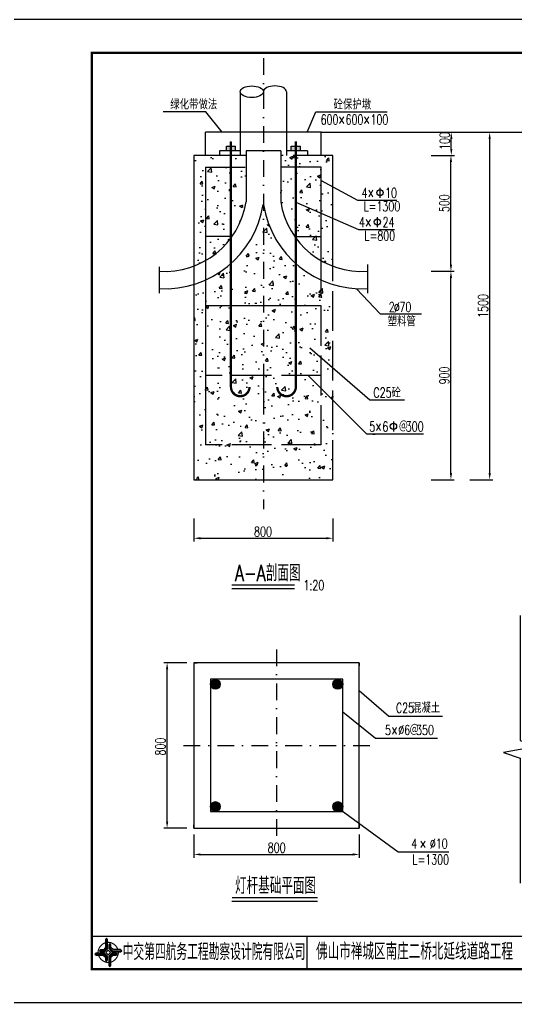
# Model space of a CAD drawing. Header units: millimetres. Extents: x 2 to 5882, y 1831 to 3462.
# Drawn here: x 4630.5 to 4780.7, y 2507.7 to 2804.7 of the extents above; entities that cross this region are included whole.
import ezdxf
from ezdxf.enums import TextEntityAlignment as Align

# ---------------------------------------------------------------- set-up
doc = ezdxf.new("R2010")
doc.units = ezdxf.units.MM
for name, pattern in [('ACAD_ISO02W100', [15, 12, -3]), ('DASHDOT', [25.4, 12.7, -6.35, 0, -6.35]), ('HIDDEN', [9.525, 6.35, -3.175])]:
    doc.linetypes.add(name, pattern=pattern)
for name, color, linetype in [('2', 2, 'HIDDEN'), ('TEL_TEXT', 7, 'Continuous'), ('WZ1', 7, 'Continuous'), ('图框', 7, 'Continuous'), ('文字', 7, 'Continuous'), ('标注', 4, 'Continuous'), ('电', 4, 'Continuous')]:
    doc.layers.add(name, color=color, linetype=linetype)
doc.styles.get("Standard").update_dxf_attribs({"font": 'simplex1.shx', "width": 0.7, "bigfont": 'hztxt.shx'})
doc.dimstyles.new('ISO-25', dxfattribs={"dimtxt": 3, "dimasz": 2, "dimexe": 1, "dimexo": 1, "dimgap": 0.5, "dimtad": 1, "dimzin": 12, "dimdsep": 46, "dimtxsty": 'Standard', "dimcen": 0.09, "dimclrd": 256, "dimclre": 256, "dimclrt": 256, "dimadec": 0, "dimazin": 3, "dimtfac": 1, "dimtix": 1, "dimtmove": 0, "dimatfit": 3, "dimfxl": 0, "dimarcsym": 0})
pattern_1 = [(50, (2397.967, 1121.355), (10.041643, -0.87853), [1.05, -11.55]), (355, (2397.967, 1121.355), (-1.94252, 10.53069), [0.84, -9.24]), (100.4514, (2398.804, 1121.282), (8.09913, 9.652154), [0.892363, -9.81599]), (46.1842, (2397.967, 1124.155), (14.941375, -2.317266), [1.575, -17.325]), (96.6356, (2399.212, 1123.962), (13.08528, 13.63765), [1.33854, -14.72398]), (351.1842, (2397.967, 1124.155), (13.08527, 13.63766), [1.26, -13.86]), (21, (2399.367, 1123.455), (8.356699, -5.636664), [1.05, -11.55]), (326, (2399.367, 1123.455), (3.406415, 10.1521), [0.84, -9.24]), (71.4514, (2400.064, 1122.986), (11.763117, 4.515427), [0.892363, -9.81599]), (37.5, (2397.967, 1121.3553), (0.170238, 4.660514), [0, -9.128, 0, -9.38, 0, -9.275]), (7.5, (2397.967, 1121.3553), (3.6829735, 5.521764), [0, -5.348, 0, -8.918, 0, -3.535]), (327.5, (2394.845, 1121.3553), (7.473514, -0.315768), [0, -3.5, 0, -10.92, 0, -14.49]), (317.5, (2393.445, 1121.3553), (8.164606, 1.40147), [0, -4.55, 0, -7.252, 0, -10.29])]

# ---------------------------------------------------------------- blocks, each defined once
blk = doc.blocks.new('tb')
at = {"lineweight": -3}
h = blk.add_hatch(color=256, dxfattribs=at)
h.paths.add_polyline_path([(-1.23, -0.13), (-3.78, -0.14), (-4.14, -0.41), (-1.4, -0.44), (-0.56, -1.24), (-0.54, -2.62), (-0.27, -2.2), (-0.26, -1.06)])
h.paths.add_polyline_path([(0.13, -1.08), (0.14, -3.86), (0.41, -4.26), (0.44, -1.24), (1.25, -0.43), (2.66, -0.43), (2.26, -0.16), (1.07, -0.15)])
h.paths.add_polyline_path([(1.08, 0.3), (3.62, 0.3), (4.02, 0.56), (1.25, 0.57), (0.43, 1.39), (0.43, 2.8), (0.16, 2.41), (0.15, 1.24)])
h.paths.add_polyline_path([(-0.28, 1.21), (-0.28, 3.99), (-0.56, 4.39), (-0.57, 1.41), (-1.38, 0.6), (-2.74, 0.56), (-2.33, 0.3), (-1.2, 0.29)])
for p, q in [((-0.56, 4.39), (-0.57, 1.41)), ((-1.38, 0.6), (-2.74, 0.56)), ((-0.57, 1.41), (-1.38, 0.6)), ((0.43, 2.8), (0.43, 1.39)), ((0.43, 1.39), (1.25, 0.57)), ((1.25, 0.57), (4.02, 0.56)), ((-4.14, -0.41), (-1.4, -0.44)), ((-1.4, -0.44), (-0.56, -1.24)), ((-0.56, -1.24), (-0.54, -2.62)), ((0.41, -4.26), (0.44, -1.24)), ((0.44, -1.24), (1.25, -0.43)), ((1.25, -0.43), (2.66, -0.43))]:
    blk.add_line(p, q, dxfattribs=at)
at = {"lineweight": -3, "const_width": 0.35, "flags": 128}
for points in [[(-0.9, 3.02, 0.324167), (-3.16, -0.14)], [(2.88, 0.92, 0.324403), (-0.24, 3.15)], [(0.75, -2.86, 0.325418), (3.02, 0.26)], [(-2.98, -0.76, 0.322976), (0.14, -2.98)]]:
    blk.add_lwpolyline(points, format="xyb", dxfattribs=at)
at = {"lineweight": -3, "flags": 128}
for points in [[(-0.9, 3.99), (-0.9, 1.58), (-1.53, 0.91), (-2.34, 0.91), (-2.74, 0.56), (-2.33, 0.3), (-1.2, 0.29), (-0.28, 1.21), (-0.28, 3.99), (-0.56, 4.39)], [(-0.04, 0.77), (0.68, 0.04), (-0.04, -0.69), (-0.77, 0.05)], [(3.62, 0.92), (1.43, 0.92), (0.77, 1.54), (0.77, 2.38), (0.43, 2.8), (0.16, 2.41), (0.15, 1.24), (1.08, 0.3), (3.62, 0.3), (4.02, 0.56)], [(-3.73, -0.76), (-1.54, -0.76), (-0.89, -1.39), (-0.89, -2.21), (-0.54, -2.62), (-0.27, -2.2), (-0.26, -1.06), (-1.23, -0.13), (-3.78, -0.14), (-4.14, -0.41)], [(0.75, -3.85), (0.75, -1.43), (1.4, -0.78), (2.26, -0.78), (2.66, -0.43), (2.26, -0.16), (1.07, -0.15), (0.13, -1.08), (0.14, -3.86), (0.41, -4.26)]]:
    blk.add_lwpolyline(points, close=True, dxfattribs=at)
blk = doc.blocks.new('*D114')
at = {"layer": 'DEFPOINTS', "color": 0}
for p in [(4683.19, 2560.36), (4733.19, 2560.36), (4733.19, 2552.41)]:
    blk.add_point(p, dxfattribs=at)
at = {"layer": '标注', "lineweight": -2}
for p, q in [((4683.19, 2558.41), (4683.19, 2551.41)), ((4733.19, 2558.41), (4733.19, 2551.41)), ((4685.19, 2552.41), (4731.19, 2552.41))]:
    blk.add_line(p, q, dxfattribs=at)
at = {"layer": '标注'}
for points in [[(4685.19, 2552.74), (4685.19, 2552.07), (4683.19, 2552.41)], [(4731.19, 2552.74), (4731.19, 2552.07), (4733.19, 2552.41)]]:
    blk.add_solid(points, dxfattribs=at)
at = {"layer": '标注', "insert": (4708.22, 2554.41), "char_height": 3, "attachment_point": 5}
blk.add_mtext('800', dxfattribs=at)
blk = doc.blocks.new('*D115')
at = {"layer": 'DEFPOINTS', "color": 0}
for p in [(4675.1, 2610.36), (4683.19, 2610.36), (4683.19, 2560.36)]:
    blk.add_point(p, dxfattribs=at)
at = {"layer": '标注', "lineweight": -2}
for p, q in [((4681.1, 2610.36), (4674.1, 2610.36)), ((4675.1, 2562.36), (4675.1, 2608.36)), ((4681.1, 2560.36), (4674.1, 2560.36))]:
    blk.add_line(p, q, dxfattribs=at)
at = {"layer": '标注'}
for points in [[(4674.77, 2608.36), (4675.44, 2608.36), (4675.1, 2610.36)], [(4674.77, 2562.36), (4675.44, 2562.36), (4675.1, 2560.36)]]:
    blk.add_solid(points, dxfattribs=at)
at = {"layer": '标注', "insert": (4673.1, 2585.01), "char_height": 3, "attachment_point": 5, "rotation": 90}
blk.add_mtext('800', dxfattribs=at)
blk = doc.blocks.new('*D118')
at = {"layer": 'DEFPOINTS', "color": 0}
for p in [(4683.21, 2665.66), (4725.21, 2665.66), (4725.21, 2647.97)]:
    blk.add_point(p, dxfattribs=at)
at = {"layer": '标注', "lineweight": -2}
for p, q in [((4683.21, 2653.97), (4683.21, 2646.97)), ((4725.21, 2653.97), (4725.21, 2646.97)), ((4685.21, 2647.97), (4723.21, 2647.97))]:
    blk.add_line(p, q, dxfattribs=at)
at = {"layer": '标注'}
for points in [[(4685.21, 2648.3), (4685.21, 2647.63), (4683.21, 2647.97)], [(4723.21, 2648.3), (4723.21, 2647.63), (4725.21, 2647.97)]]:
    blk.add_solid(points, dxfattribs=at)
at = {"layer": '标注', "insert": (4704.1, 2649.97), "char_height": 3, "attachment_point": 5}
blk.add_mtext('800', dxfattribs=at)
blk = doc.blocks.new('*D119')
at = {"layer": 'DEFPOINTS', "color": 0}
for p in [(4758.58, 2770.66), (4772.61, 2770.66), (4758.58, 2665.66)]:
    blk.add_point(p, dxfattribs=at)
at = {"layer": '标注', "lineweight": -2}
for p, q in [((4766.61, 2770.66), (4773.61, 2770.66)), ((4772.61, 2667.66), (4772.61, 2768.66)), ((4766.61, 2665.66), (4773.61, 2665.66))]:
    blk.add_line(p, q, dxfattribs=at)
at = {"layer": '标注'}
for points in [[(4772.28, 2768.66), (4772.95, 2768.66), (4772.61, 2770.66)], [(4772.28, 2667.66), (4772.95, 2667.66), (4772.61, 2665.66)]]:
    blk.add_solid(points, dxfattribs=at)
at = {"layer": '标注', "insert": (4770.61, 2718.16), "char_height": 3, "attachment_point": 5, "rotation": 90}
blk.add_mtext('1500', dxfattribs=at)
blk = doc.blocks.new('*D120')
at = {"layer": 'DEFPOINTS', "color": 0}
for p in [(4739.25, 2728.66), (4760.9, 2728.66), (4739.25, 2665.66)]:
    blk.add_point(p, dxfattribs=at)
at = {"layer": '标注', "lineweight": -2}
for p, q in [((4754.9, 2728.66), (4761.9, 2728.66)), ((4760.9, 2667.66), (4760.9, 2726.66)), ((4754.9, 2665.66), (4761.9, 2665.66))]:
    blk.add_line(p, q, dxfattribs=at)
at = {"layer": '标注'}
for points in [[(4760.57, 2726.66), (4761.24, 2726.66), (4760.9, 2728.66)], [(4760.57, 2667.66), (4761.24, 2667.66), (4760.9, 2665.66)]]:
    blk.add_solid(points, dxfattribs=at)
at = {"layer": '标注', "insert": (4758.9, 2697.16), "char_height": 3, "attachment_point": 5, "rotation": 90}
blk.add_mtext('900', dxfattribs=at)
blk = doc.blocks.new('*D121')
at = {"layer": 'DEFPOINTS', "color": 0}
for p in [(4740.3, 2763.66), (4760.9, 2763.66), (4740.3, 2728.66)]:
    blk.add_point(p, dxfattribs=at)
at = {"layer": '标注', "lineweight": -2}
for p, q in [((4754.9, 2763.66), (4761.9, 2763.66)), ((4760.9, 2730.66), (4760.9, 2761.66)), ((4754.9, 2728.66), (4761.9, 2728.66))]:
    blk.add_line(p, q, dxfattribs=at)
at = {"layer": '标注'}
for points in [[(4760.57, 2761.66), (4761.24, 2761.66), (4760.9, 2763.66)], [(4760.57, 2730.66), (4761.24, 2730.66), (4760.9, 2728.66)]]:
    blk.add_solid(points, dxfattribs=at)
at = {"layer": '标注', "insert": (4758.9, 2749.23), "char_height": 3, "attachment_point": 5, "rotation": 90}
blk.add_mtext('500', dxfattribs=at)
blk = doc.blocks.new('*D122')
at = {"layer": 'DEFPOINTS', "color": 0}
for p in [(4740.28, 2770.66), (4761.02, 2770.66), (4740.28, 2763.66)]:
    blk.add_point(p, dxfattribs=at)
at = {"layer": '标注', "lineweight": -2}
for p, q in [((4755.02, 2770.66), (4762.02, 2770.66)), ((4761.02, 2765.66), (4761.02, 2768.66)), ((4755.02, 2763.66), (4762.02, 2763.66))]:
    blk.add_line(p, q, dxfattribs=at)
at = {"layer": '标注'}
for points in [[(4760.68, 2768.66), (4761.35, 2768.66), (4761.02, 2770.66)], [(4760.68, 2765.66), (4761.35, 2765.66), (4761.02, 2763.66)]]:
    blk.add_solid(points, dxfattribs=at)
at = {"layer": '标注', "insert": (4759.02, 2768.03), "char_height": 3, "attachment_point": 5, "rotation": 90}
blk.add_mtext('100', dxfattribs=at)
blk = doc.blocks.new('123')
blk.add_lwpolyline([(422.36, 2507.71), (422.36, 2804.71), (2.36, 2804.71), (2.36, 2507.71)], close=True)

msp = doc.modelspace()

# ---------------------------------------------------------------- hatches: boundary and pattern name
at = {"linetype": 'ACAD_ISO02W100'}
h = msp.add_hatch(color=256, dxfattribs=at)
h.paths.add_polyline_path([(4693.00649, 2765.06409), (4694.40649, 2765.06409), (4694.40649, 2766.4705), (4693.00649, 2766.4705)])
h.paths.add_polyline_path([(4695.80649, 2766.4705), (4694.40649, 2766.4705), (4694.40649, 2765.06409), (4695.80649, 2765.06409)])
h.paths.add_polyline_path([(4712.60649, 2765.06409), (4714.00649, 2765.06409), (4714.00649, 2766.48601), (4712.60649, 2766.48601)])
h.paths.add_polyline_path([(4715.40649, 2766.48601), (4714.00649, 2766.48601), (4714.00649, 2765.06409), (4715.40649, 2765.06409)])
h = msp.add_hatch()
h.set_pattern_fill('AN33C', color=8, scale=14, style=0)
h.set_pattern_definition(pattern_1)
h.paths.add_polyline_path([(4686.70649, 2760.16409), (4694.40649, 2760.16409), (4694.40649, 2763.66409), (4683.20649, 2763.66409), (4683.20649, 2730.22638, 0.038956089), (4686.70649, 2731.8771)])
h.paths.add_polyline_path([(4721.70649, 2732.16409), (4721.70649, 2731.8615, 0.039010298), (4725.20649, 2730.21441), (4725.20649, 2744.66323), (4721.70649, 2746.1727)])
h.paths.add_polyline_path([(4721.70649, 2746.1727), (4725.20649, 2744.66323), (4725.20649, 2754.21143), (4721.7188, 2756.10223, -0.275146597), (4721.70649, 2756.09491)])
h.paths.add_polyline_path([(4721.70649, 2756.12291, -0.568447114), (4721.7188, 2756.10223), (4725.20649, 2754.21143), (4725.20649, 2763.66409), (4714.00649, 2763.66409), (4714.00649, 2760.16409), (4721.70649, 2760.16409)])
h.paths.add_polyline_path([(4714.00649, 2760.16409), (4714.00649, 2763.66409), (4709.45649, 2763.66409), (4709.45649, 2760.16409)])
h.paths.add_polyline_path([(4694.40649, 2760.16409), (4698.95649, 2760.16409), (4698.95649, 2763.66409), (4694.40649, 2763.66409)])
h.paths.add_polyline_path([(4698.95649, 2760.16409), (4694.40649, 2760.16409), (4694.40649, 2739.16409), (4694.71842, 2739.16409, 0.115328503), (4698.95649, 2749.66409)])
h.paths.add_polyline_path([(4694.40649, 2760.16409), (4686.70649, 2760.16409), (4686.70649, 2739.16409), (4694.40649, 2739.16409)], flags=16)
h.paths.add_polyline_path([(4709.45649, 2749.66409, 0.115480028), (4713.67919, 2739.16409), (4714.00649, 2739.16409), (4714.00649, 2749.49268, -0.791430318), (4713.97997, 2749.49894, -0.102147115), (4713.98111, 2749.50449, -0.637727805), (4714.00649, 2749.5052), (4714.00649, 2760.16409), (4709.45649, 2760.16409)])
h.paths.add_polyline_path([(4714.00649, 2749.5052, -0.221204155), (4714.00682, 2749.4934), (4721.70649, 2746.1727), (4721.70649, 2756.09491, -0.000001192), (4721.70649, 2756.09491, -0.791416381), (4721.70023, 2756.12143, -0.116433821), (4721.70649, 2756.12291), (4721.70649, 2760.16409), (4714.00649, 2760.16409)])
h.paths.add_polyline_path([(4714.00649, 2739.16409), (4721.70649, 2739.16409), (4721.70649, 2746.1727), (4714.00682, 2749.4934, -0.014111407), (4714.00649, 2749.49268)])
h = msp.add_hatch()
h.set_pattern_fill('AN33C', color=8, scale=14, style=0)
h.set_pattern_definition(pattern_1)
h.paths.add_polyline_path([(4704.14437, 2748.85886, -0.174096189), (4694.40649, 2730.97954), (4694.40649, 2718.16409), (4704.20649, 2718.16409)])
h.paths.add_polyline_path([(4704.20649, 2718.16409), (4714.00649, 2718.16409), (4714.00649, 2730.96013, -0.174594397), (4704.26736, 2748.86694)])
h = msp.add_hatch(dxfattribs=at)
h.set_pattern_fill('AN33C', color=256, scale=14, style=0)
h.set_pattern_definition(pattern_1)
h.paths.add_polyline_path([(4686.70649, 2739.16409), (4686.70649, 2731.8771, 0.104753198), (4694.40649, 2738.73083), (4694.40649, 2739.16409)])
h.paths.add_polyline_path([(4714.00649, 2739.16409), (4714.00649, 2738.70909, 0.104902136), (4721.70649, 2731.8615), (4721.70649, 2732.16409), (4721.70649, 2739.16409)])
h = msp.add_hatch()
h.set_pattern_fill('AN33C', color=8, scale=14, style=0)
h.set_pattern_definition(pattern_1)
h.paths.add_polyline_path([(4694.40649, 2730.97954, -0.076574625), (4686.70649, 2725.99521), (4686.70649, 2718.16409), (4694.40649, 2718.16409)])
h.paths.add_polyline_path([(4714.00649, 2718.16409), (4721.70649, 2718.16409), (4721.70649, 2725.98179, -0.076661423), (4714.00649, 2730.96013)])
h = msp.add_hatch(dxfattribs=at)
h.set_pattern_fill('AN33C', color=8, scale=14, style=0)
h.set_pattern_definition(pattern_1)
h.paths.add_polyline_path([(4704.20649, 2665.66409), (4704.20649, 2676.16409), (4686.70649, 2676.16409), (4686.70649, 2725.99521, -0.031062981), (4683.20649, 2724.67968), (4683.20649, 2665.66409)])
h.paths.add_polyline_path([(4725.20649, 2665.66409), (4725.20649, 2689.70971), (4721.70649, 2693.22278), (4721.70649, 2676.16409), (4704.20649, 2676.16409), (4704.20649, 2665.66409)])
h.paths.add_polyline_path([(4721.70649, 2693.22278), (4725.20649, 2689.70971), (4725.20649, 2700.89683), (4721.70649, 2703.19314)])
h.paths.add_polyline_path([(4725.20649, 2724.66943, -0.031099611), (4721.70649, 2725.98179), (4721.70649, 2703.19314), (4725.20649, 2700.89683)])
h.paths.add_polyline_path([(4714.00649, 2697.16409), (4717.76584, 2697.16409, -0.199396623), (4717.76996, 2697.17401, -0.667505112), (4717.79384, 2697.16409), (4721.70649, 2697.16409), (4721.70649, 2703.19314), (4718.20788, 2705.48854, -1), (4718.18447, 2705.5039, -1), (4718.20788, 2705.48854), (4721.70649, 2703.19314), (4721.70649, 2718.16409), (4714.00649, 2718.16409)])
h.paths.add_polyline_path([(4704.20649, 2718.16409), (4694.40649, 2718.16409), (4694.40649, 2697.16409), (4704.20649, 2697.16409)], flags=17)
h.paths.add_polyline_path([(4704.20649, 2697.16409), (4714.00649, 2697.16409), (4714.00649, 2718.16409), (4704.20649, 2718.16409)])
h.paths.add_polyline_path([(4686.70649, 2697.16409), (4694.40649, 2697.16409), (4694.40649, 2718.16409), (4686.70649, 2718.16409)], flags=16)
h = msp.add_hatch(dxfattribs=at)
h.set_pattern_fill('AN33C', color=8, scale=14, style=0)
h.set_pattern_definition(pattern_1)
h.paths.add_polyline_path([(4704.20649, 2697.16409), (4686.70649, 2697.16409), (4686.70649, 2676.16409), (4704.20649, 2676.16409)])
h = msp.add_hatch()
h.set_pattern_fill('AN33C', color=8, scale=14, style=0)
h.set_pattern_definition(pattern_1)
h.paths.add_polyline_path([(4721.70649, 2676.16409), (4721.70649, 2693.22278), (4717.77984, 2697.16409), (4704.20649, 2697.16409), (4704.20649, 2690.55597), (4704.20649, 2676.16409)])
h = msp.add_hatch(dxfattribs=at)
h.set_pattern_fill('AN33C', color=256, scale=7, style=0)
h.set_pattern_definition([(50, (2397.967, 1121.3553), (5.020821, -0.439265), [0.525, -5.775]), (355, (2397.967, 1121.3553), (-0.971259, 5.265345), [0.42, -4.62]), (100.4514, (2398.3856, 1121.3187), (4.049566, 4.826077), [0.446181, -4.907995]), (46.1842, (2397.967, 1122.7553), (7.470687, -1.158633), [0.7875, -8.6625]), (96.6356, (2398.59, 1122.659), (6.542639, 6.818825), [0.669272, -7.36199]), (351.1842, (2397.967, 1122.755), (6.542634, 6.81883), [0.63, -6.93]), (21, (2398.667, 1122.4053), (4.1783494, -2.818332), [0.525, -5.775]), (326, (2398.667, 1122.4053), (1.703207, 5.07605), [0.42, -4.62]), (71.4514, (2399.0154, 1122.1705), (5.881558, 2.2577135), [0.446181, -4.907995]), (37.5, (2397.9672, 1121.3553), (0.085119, 2.330257), [0, -4.564, 0, -4.69, 0, -4.6375]), (7.5, (2397.9672, 1121.3553), (1.8414868, 2.760882), [0, -2.674, 0, -4.459, 0, -1.7675]), (327.5, (2396.4062, 1121.3553), (3.736757, -0.1578841), [0, -1.75, 0, -5.46, 0, -7.245]), (317.5, (2395.7062, 1121.3553), (4.082303, 0.700735), [0, -2.275, 0, -3.626, 0, -5.145])])
h.paths.add_polyline_path([(4736.72906, 2679.29291), (4737.88406, 2679.29291), (4737.88406, 2681.07791), (4736.72906, 2681.07791)])
for points in [[(4688.19012, 2603.86273, 1), (4691.19012, 2603.86273, 1)], [(4725.19012, 2603.86273, 1), (4728.19012, 2603.86273, 1)], [(4688.19012, 2566.86273, 1), (4691.19012, 2566.86273, 1)], [(4725.19012, 2566.86273, 1), (4728.19012, 2566.86273, 1)]]:
    msp.add_hatch(color=256).paths.add_polyline_path(points)

# ---------------------------------------------------------------- linework, layer by layer
for p, q in [((4697.20649, 2782.91409), (4697.20649, 2763.66409)), ((4711.20649, 2782.91409), (4711.20649, 2763.66409)), ((4686.70649, 2763.66409), (4686.70649, 2770.66409)), ((4704.20649, 2770.66409), (4686.70649, 2770.66409)), ((4721.70649, 2770.66409), (4704.20649, 2770.66409)), ((4721.70649, 2763.66409), (4721.70649, 2770.66409)), ((4721.70649, 2770.66409), (4798.02569, 2770.66409)), ((4683.20649, 2763.66409), (4683.20649, 2665.66409)), ((4698.95649, 2763.66409), (4683.20649, 2763.66409)), ((4709.45649, 2765.06409), (4698.95649, 2765.06409)), ((4698.95649, 2765.06409), (4698.95649, 2749.66409)), ((4725.20649, 2728.66409), (4725.20649, 2763.66409)), ((4709.45649, 2760.16409), (4709.45649, 2749.66409)), ((4672.69768, 2730.03312), (4672.69768, 2722.03259)), ((4683.20649, 2665.66409), (4725.20649, 2665.66409)), ((4694.65873, 2632.80046), (4713.65847, 2632.80046)), ((4733.19012, 2610.36273), (4683.19012, 2610.36273)), ((4683.19012, 2610.36273), (4683.19012, 2560.36273)), ((4683.19012, 2610.36273), (4684.19012, 2610.36273)), ((4733.19012, 2560.36273), (4733.19012, 2610.36273)), ((4733.19012, 2610.36273), (4733.19012, 2609.36273)), ((4708.19012, 2605.36273), (4688.19012, 2605.36273)), ((4688.19012, 2605.36273), (4688.19012, 2565.36273)), ((4728.19012, 2605.36273), (4688.19012, 2605.36273)), ((4688.19012, 2605.36273), (4688.19012, 2600.36273)), ((4693.19012, 2605.36273), (4688.19012, 2605.36273)), ((4688.19012, 2605.36273), (4688.19012, 2602.36273)), ((4691.19012, 2605.36273), (4688.19012, 2605.36273)), ((4691.19012, 2605.36273), (4691.19012, 2605.36273)), ((4728.19012, 2565.36273), (4728.19012, 2605.36273)), ((4728.19012, 2602.36273), (4728.19012, 2605.36273)), ((4728.19012, 2565.36273), (4728.19012, 2568.36273)), ((4688.19012, 2565.36273), (4728.19012, 2565.36273)), ((4688.19012, 2565.36273), (4691.19012, 2565.36273)), ((4683.19012, 2560.36273), (4683.19012, 2561.36273)), ((4683.19012, 2560.36273), (4733.19012, 2560.36273)), ((4683.19012, 2560.36273), (4683.19012, 2560.36273)), ((4694.67523, 2538.29634), (4720.60543, 2538.29634))]:
    msp.add_line(p, q)
for p, q in [((4693.00649, 2765.06409), (4693.00649, 2766.4705)), ((4693.00649, 2766.4705), (4695.80649, 2766.4705)), ((4694.40649, 2765.06409), (4694.40649, 2767.8705)), ((4695.80649, 2765.06409), (4695.80649, 2766.4705)), ((4712.60649, 2765.06409), (4712.60649, 2766.48601)), ((4712.60649, 2766.48601), (4715.40649, 2766.48601)), ((4714.00649, 2765.06409), (4714.00649, 2767.88601)), ((4715.40649, 2765.06409), (4715.40649, 2766.48601)), ((4690.90649, 2765.06409), (4690.90649, 2763.66409)), ((4697.20649, 2765.06409), (4690.90649, 2765.06409)), ((4709.45649, 2765.06409), (4709.45649, 2749.66409)), ((4725.20649, 2763.66409), (4709.45649, 2763.66409)), ((4717.50649, 2765.06409), (4711.20649, 2765.06409)), ((4717.50649, 2765.06409), (4717.50649, 2763.66409)), ((4698.95649, 2760.16409), (4698.95649, 2749.66409)), ((4735.68563, 2730.73638), (4735.68563, 2722.01747)), ((4725.20649, 2665.66409), (4725.20649, 2728.66409)), ((4704.20649, 2697.16409), (4704.20649, 2690.55597)), ((4725.19012, 2565.36273), (4728.19012, 2565.36273)), ((4733.19012, 2561.36273), (4733.19012, 2560.36273))]:
    msp.add_line(p, q, dxfattribs=at)
at = {"color": 1}
for p, q in [((4686.70649, 2760.16409), (4686.70649, 2676.16409)), ((4721.70649, 2760.16409), (4709.45649, 2760.16409)), ((4721.70649, 2732.16409), (4721.70649, 2760.16409)), ((4694.71842, 2739.16409), (4686.70649, 2739.16409)), ((4713.67919, 2739.16409), (4721.70649, 2739.16409)), ((4721.70649, 2718.16409), (4686.70649, 2718.16409))]:
    msp.add_line(p, q, dxfattribs=at)
at = {"color": 1, "linetype": 'ACAD_ISO02W100'}
for p, q in [((4686.70649, 2760.16409), (4698.95649, 2760.16409)), ((4721.70649, 2676.16409), (4721.70649, 2732.16409)), ((4721.70649, 2697.16409), (4686.70649, 2697.16409)), ((4721.70649, 2676.16409), (4686.70649, 2676.16409))]:
    msp.add_line(p, q, dxfattribs=at)
for points, const_width in [([(5032.36361, 2794.70635), (4652.36361, 2794.70635), (4652.36361, 2517.70635), (5032.36361, 2517.70635), (5032.36361, 2794.70635)], 0.7), ([(4714.00649, 2767.88601), (4714.00649, 2693.70666)], 0.7), ([(4694.65699, 2633.80046), (4713.65847, 2633.80046)], 0.4), ([(4694.67349, 2539.29634), (4720.60543, 2539.29634)], 0.4), ([(4652.36361, 2527.70635), (5032.36361, 2527.70635)], 0.4)]:
    msp.add_lwpolyline(points, dxfattribs=dict(const_width=const_width))
at = {"linetype": 'ACAD_ISO02W100', "const_width": 0.7}
for points in [[(4694.40649, 2767.8705), (4694.40649, 2693.69116, 1), (4700.00649, 2693.69116)], [(4708.40649, 2693.69116, 1), (4714.00649, 2693.69116)]]:
    msp.add_lwpolyline(points, format="xyb", dxfattribs=at)
for centre in [(4689.69012, 2603.86273), (4726.69012, 2603.86273), (4689.69012, 2566.86273), (4726.69012, 2566.86273)]:
    msp.add_circle(centre, 1.5)
for centre, radius, start, end in [((4674.37913, 2753.47884), 24.87165, 266.123579, 351.1772897), ((4674.37913, 2753.47884), 30.12165, 266.7999908, 351.1772897), ((4733.99591, 2753.4338), 30.07728, 188.7334242, 273.2205389), ((4733.99591, 2753.4338), 24.82728, 188.7334242, 273.9025197)]:
    msp.add_arc(centre, radius, start, end)
msp.add_ellipse((4700.70649, 2782.91409), major_axis=(3.5, 0), ratio=0.500118218)
msp.add_ellipse((4707.70649, 2782.91409), major_axis=(-3.5, 0), ratio=0.5, start_param=3.141592654, end_param=6.283185307)
at = {"layer": '2', "linetype": 'DASHDOT', "ltscale": 0.4}
for p, q in [((4704.20649, 2793.05942), (4704.20649, 2656.74653)), ((4708.19012, 2614.38107), (4708.19012, 2556.51822)), ((4680.05031, 2585.36273), (4736.37876, 2585.36273))]:
    msp.add_line(p, q, dxfattribs=at)
at = {"layer": 'TEL_TEXT', "color": 7}
for p, q in [((4739.42662, 2753.85204), (4739.42662, 2750.85954)), ((4738.64886, 2744.9991), (4738.64886, 2742.0066)), ((4743.52514, 2683.21291), (4743.52514, 2680.22041))]:
    msp.add_line(p, q, dxfattribs=at)
for centre in [(4739.42662, 2752.43454), (4738.64886, 2743.5816), (4743.52514, 2681.79541)]:
    msp.add_circle(centre, 0.945, dxfattribs=at)
at = {"layer": '图框', "const_width": 0.4}
msp.add_lwpolyline([(4717.36361, 2527.70635), (4717.36361, 2517.70635)], dxfattribs=at)
at = {"layer": '标注'}
for p, q in [((4686.76318, 2776.8647), (4673.92671, 2776.8647)), ((4691.708, 2770.66409), (4686.76318, 2776.8647)), ((4717.43101, 2770.66409), (4720.02035, 2776.84974)), ((4720.02035, 2776.84974), (4741.62637, 2776.84974)), ((4721.70649, 2756.10891), (4732.68041, 2750.15954)), ((4713.99397, 2749.49894), (4732.98947, 2741.3066)), ((4732.68041, 2750.15954), (4744.56643, 2750.15954)), ((4732.98947, 2741.3066), (4743.82386, 2741.3066)), ((4732.38146, 2723.39988), (4739.50248, 2715.84128)), ((4739.50248, 2715.84128), (4752.00361, 2715.84128)), ((4718.19618, 2705.49622), (4736.39535, 2689.78392)), ((4717.77984, 2697.16409), (4735.35789, 2679.52041)), ((4736.39535, 2689.78392), (4746.83086, 2689.78392)), ((4735.35789, 2679.52041), (4752.64482, 2679.52041)), ((4733.19012, 2601.97836), (4742.16811, 2594.20346)), ((4728.19012, 2595.47327), (4738.09544, 2587.50686)), ((4742.16811, 2594.20346), (4758.37485, 2594.20346)), ((4738.09544, 2587.50686), (4756.8734, 2587.50686)), ((4727.73129, 2565.77431), (4744.90777, 2553.1738)), ((4744.90777, 2553.1738), (4760.27506, 2553.1738))]:
    msp.add_line(p, q, dxfattribs=at)
msp.add_lwpolyline([(4781.83646, 2624.58386), (4781.83646, 2586.86562), (4786.87646, 2585.03121), (4776.79646, 2583.25384), (4781.83646, 2581.46562), (4781.83646, 2543.74738)], dxfattribs=at)

# ---------------------------------------------------------------- block references
at = {"lineweight": -3}
msp.add_blockref('tb', (4657.35934, 2522.71169), dxfattribs=at)
at = {"layer": '标注'}
msp.add_blockref('123', (4620, 0), dxfattribs=at)

# ---------------------------------------------------------------- texts
at = {"layer": 'TEL_TEXT', "color": 7, "width": 0.7}
for s, p in [('绿化带做法', (4676.06066, 2777.5647)), ('砼保护墩', (4725.43579, 2777.54974)), ('600', (4721.49701, 2772.99974)), ('×', (4726.89701, 2772.99974)), ('600', (4729.04169, 2772.99974)), ('×', (4734.44169, 2772.99974)), ('100', (4736.58637, 2772.99974)), ('4', (4733.90694, 2750.85954)), ('10', (4741.00162, 2750.85954)), ('×', (4735.70694, 2750.85954)), ('L=1300', (4734.52092, 2746.78204)), ('4', (4733.12917, 2742.0066)), ('×', (4734.92917, 2742.0066)), ('24', (4740.22386, 2742.0066)), ('L=800', (4734.76371, 2737.9291)), ('塑料管', (4741.78467, 2711.99128)), ('砼', (4742.94529, 2690.48392)), ('C25', (4737.45529, 2690.48392)), ('5', (4736.20546, 2680.22041)), ('×', (4738.00546, 2680.22041)), ('6', (4740.15014, 2680.22041)), ('＠', (4745.10014, 2680.22041)), ('300', (4747.24482, 2680.22041)), ('C25', (4744.2687, 2595.20346)), ('混凝土', (4749.14957, 2595.20346)), ('5', (4740.98977, 2588.50686)), ('×', (4742.83818, 2588.50686)), ('%%c6', (4744.98183, 2588.50686)), ('＠', (4748.36192, 2588.50686)), ('350', (4750.35331, 2588.50686)), ('4', (4748.89066, 2554.1738)), ('%%c10', (4754.52592, 2554.1738)), ('×', (4751.46209, 2554.1738)), ('L=1300', (4749.26656, 2549.35637))]:
    msp.add_text(s, height=3, dxfattribs=at).set_placement(p)
at = {"layer": 'WZ1', "color": 7, "width": 0.7}
for s, p in [('2 70', (4742.10961, 2716.35415)), ('%%C', (4743.64242, 2716.20469))]:
    msp.add_text(s, height=3, dxfattribs=at).set_placement(p)
at = {"layer": '图框'}
for s, width, p in [('中交第四航务工程勘察设计院有限公司', 0.65, (4689.29445, 2522.9548)), ('佛山市禅城区南庄二桥北延线道路工程', 0.7, (4749.89249, 2523.09299))]:
    msp.add_text(s, height=5, dxfattribs=dict(at, width=width)).set_placement(p, align=Align.MIDDLE_CENTER)
at = {"layer": '文字', "width": 0.7}
for s, p in [('A-A剖面图', (4695.61838, 2634.97552)), ('灯杆基础平面图', (4695.63488, 2540.4714))]:
    msp.add_text(s, height=5, dxfattribs=at).set_placement(p)
at = {"layer": '电', "color": 7, "width": 0.7}
msp.add_text('1:20', height=3, dxfattribs=at).set_placement((4716.31212, 2632.28546))

# ---------------------------------------------------------------- dimensions: what is measured, and where the dimension line sits
at = {"layer": '标注'}
for base, p1, p2, angle, text, picture, middle in [((4761.01752, 2770.66409), (4740.28133, 2763.66409), (4740.28133, 2770.66409), 90, '100', '*D122', (4761.01752, 2768.02643)), ((4760.90207, 2763.66409), (4740.29578, 2728.66409), (4740.29578, 2763.66409), 90, '500', '*D121', (4760.90207, 2749.22877)), ((4725.20649, 2647.96647), (4683.20649, 2665.66409), (4725.20649, 2665.66409), 0, '800', '*D118', (4704.10258, 2647.96647)), ((4675.10468, 2610.36273), (4683.19012, 2560.36273), (4683.19012, 2610.36273), 90, '800', '*D115', (4675.10468, 2585.01448)), ((4733.19012, 2552.40753), (4683.19012, 2560.36273), (4733.19012, 2560.36273), 0, '800', '*D114', (4708.22405, 2552.40753))]:
    dim = msp.add_linear_dim(base=base, p1=p1, p2=p2, angle=angle, text=text, dimstyle='ISO-25', dxfattribs=at)
    dim.commit()
    dim.dimension.update_dxf_attribs({"geometry": picture, "text_midpoint": middle, "dimtype": 161})
for p1, p2, distance, text, picture, middle in [((4758.57879, 2665.66409), (4758.57879, 2770.66409), -14.03459, '1500', '*D119', (4770.61338, 2718.16409)), ((4739.24578, 2665.66409), (4739.24578, 2728.66409), -21.65629, '900', '*D120', (4758.90207, 2697.16409))]:
    dim = msp.add_aligned_dim(p1=p1, p2=p2, distance=distance, text=text, dimstyle='ISO-25', dxfattribs=at)
    dim.commit()
    dim.dimension.update_dxf_attribs({"geometry": picture, "text_midpoint": middle})

doc.saveas('drawing.dxf')
